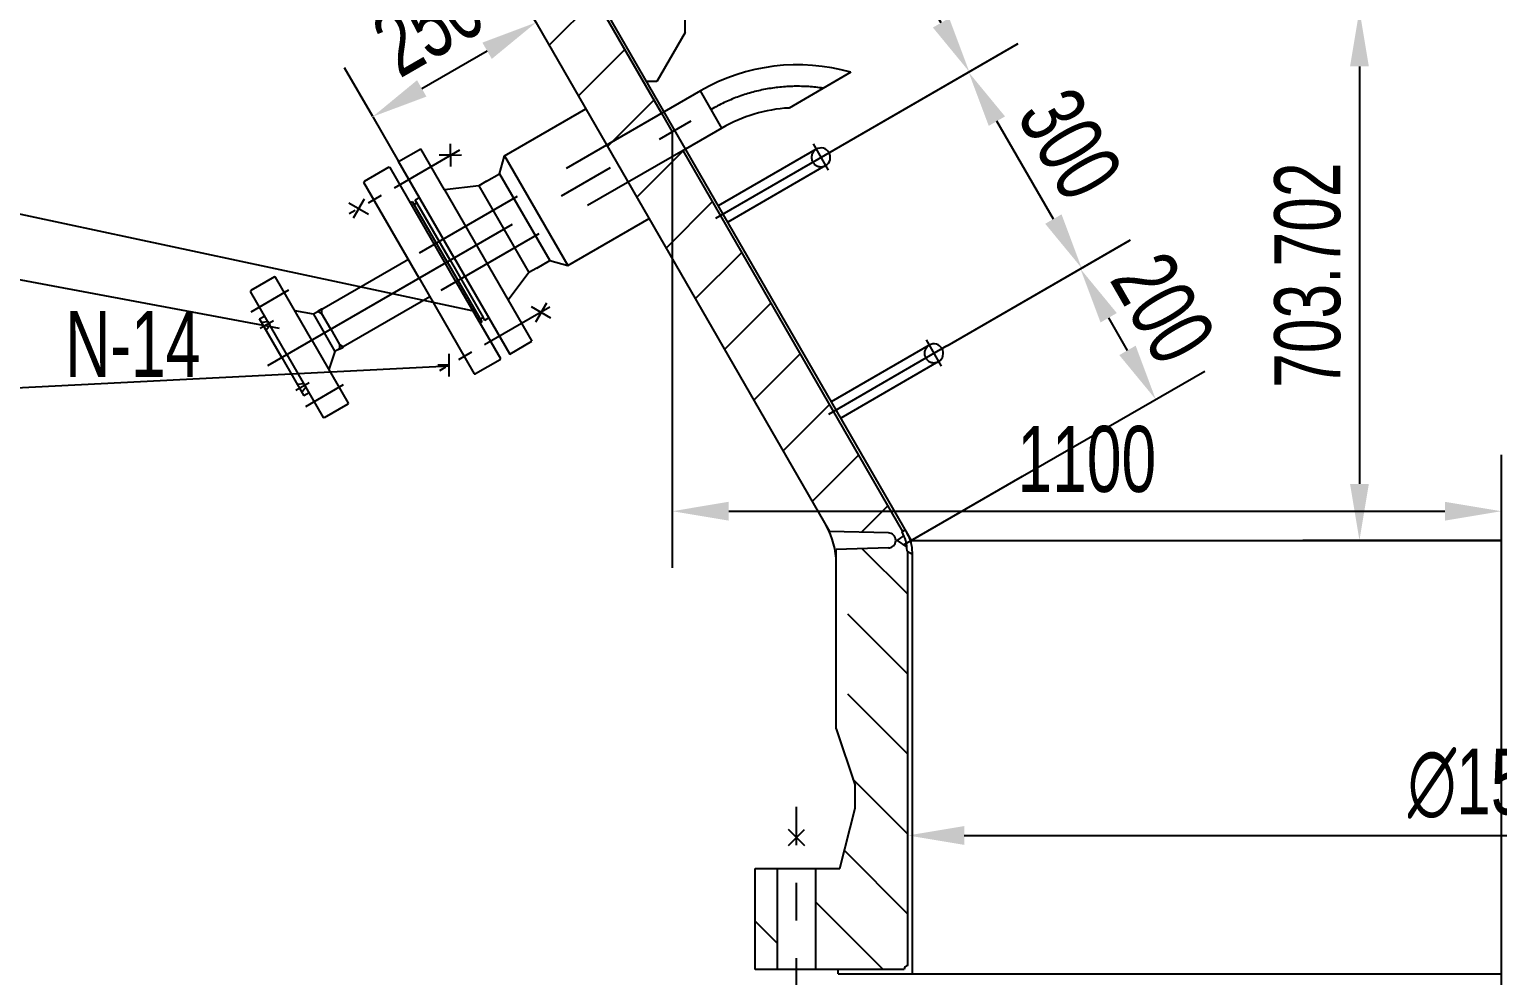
# Model space of a CAD drawing. Extents: x -3 to 21028, y -3 to 29728.
# Drawn here: x 4581 to 6529, y 5656 to 6911 of the extents above; entities that cross this region are included whole.
import ezdxf
from ezdxf.enums import TextEntityAlignment as Align

# ---------------------------------------------------------------- set-up
doc = ezdxf.new("R2010")
doc.units = 0
doc.header["$LTSCALE"] = 200
doc.header["$MEASUREMENT"] = 0
for name, pattern in [('F', [0.75, 0.5, -0.25]), ('G', [2, 1.25, -0.25, 0.25, -0.25]), ('K', [2.5, 1.25, -0.25, 0.25, -0.25, 0.25, -0.25])]:
    doc.linetypes.add(name, pattern=pattern)
doc.layers.get('0').update_dxf_attribs({"linetype": 'CONTINUOUS'})
doc.layers.get('DEFPOINTS').update_dxf_attribs({"linetype": 'CONTINUOUS'})
for name, color, linetype in [('01', 7, 'CONTINUOUS'), ('02', 1, 'CONTINUOUS'), ('04', 2, 'F'), ('05', 4, 'G'), ('07', 6, 'K'), ('08', 1, 'CONTINUOUS'), ('11', 3, 'CONTINUOUS')]:
    doc.layers.add(name, color=color, linetype=linetype)
doc.styles.get("Standard").update_dxf_attribs({"font": 'thenor.shx', "width": 0.707, "bigfont": 'hztxt.shx'})
doc.dimstyles.new('INTE', dxfattribs={"dimscale": 25, "dimtxt": 3.5, "dimasz": 3, "dimexe": 3, "dimexo": 0, "dimgap": 1, "dimtad": 1, "dimdec": 3, "dimdsep": 46, "dimtxsty": 'Standard', "dimcen": 0, "dimclrd": 1, "dimclre": 1, "dimclrt": 3, "dimaunit": 1, "dimadec": 0, "dimazin": 0, "dimtfac": 1, "dimtdec": 4, "dimtofl": 0, "dimtmove": 0, "dimatfit": 0, "dimfxl": 0, "dimtzin": 0, "dimarcsym": 0})
doc.dimstyles.new('INTE$2', dxfattribs={"dimscale": 25, "dimtxt": 3.5, "dimasz": 3, "dimexe": 3, "dimexo": 0, "dimgap": 1, "dimtad": 1, "dimtih": 1, "dimtoh": 1, "dimdec": 3, "dimdsep": 46, "dimtxsty": 'Standard', "dimcen": 0, "dimclrd": 1, "dimclre": 1, "dimclrt": 3, "dimaunit": 1, "dimadec": 3, "dimazin": 0, "dimtfac": 1, "dimtdec": 4, "dimtofl": 0, "dimtmove": 0, "dimatfit": 0, "dimfxl": 0, "dimtzin": 0, "dimarcsym": 0})

# ---------------------------------------------------------------- blocks, each defined once
blk = doc.blocks.new('*D195')
at = {"color": 1, "linetype": 'ByBlock'}
for p, q in [((5798.5, 6781), (6040.3, 6920.5)), ((6037.8, 6774.7), (6012.8, 6818.1)), ((5898.4, 6607.8), (6140.2, 6747.2))]:
    blk.add_line(p, q, dxfattribs=at)
for points in [[(6023.6, 6824.3), (6002, 6811.8), (5975.3, 6883)], [(6048.6, 6781), (6026.9, 6768.5), (6075.2, 6709.8)]]:
    blk.add_solid(points, dxfattribs=at)
at = {"layer": 'DEFPOINTS', "color": 0, "linetype": 'ByBlock'}
for p in [(5975.3, 6883), (5798.5, 6781), (5898.4, 6607.8)]:
    blk.add_point(p, dxfattribs=at)
at = {"color": 3, "linetype": 'ByBlock', "insert": (6084.8, 6830.8), "char_height": 87.5, "attachment_point": 5, "rotation": 299.9764}
blk.add_mtext('200', dxfattribs=at)
blk = doc.blocks.new('*D196')
at = {"color": 1, "linetype": 'ByBlock'}
for p, q in [((5648.6, 7040.9), (5892, 7181.3)), ((5939.5, 6948.9), (5864.5, 7078.9)), ((5798.5, 6781), (6041.9, 6921.4))]:
    blk.add_line(p, q, dxfattribs=at)
for points in [[(5875.3, 7085.1), (5853.7, 7072.6), (5827, 7143.8)], [(5950.3, 6955.2), (5928.6, 6942.7), (5976.9, 6884)]]:
    blk.add_solid(points, dxfattribs=at)
at = {"layer": 'DEFPOINTS', "color": 0, "linetype": 'ByBlock'}
for p in [(5827, 7143.8), (5648.6, 7040.9), (5798.5, 6781)]:
    blk.add_point(p, dxfattribs=at)
at = {"color": 3, "linetype": 'ByBlock', "insert": (5961.5, 7048.2), "char_height": 87.5, "attachment_point": 5, "rotation": 299.9764}
blk.add_mtext('300', dxfattribs=at)
blk = doc.blocks.new('*D197')
at = {"color": 1, "linetype": 'ByBlock'}
for p, q in [((5498.7, 7300.8), (5742.9, 7441.7)), ((5790.4, 7209.3), (5715.5, 7339.2)), ((5648.6, 7040.9), (5892.8, 7181.8))]:
    blk.add_line(p, q, dxfattribs=at)
for points in [[(5726.3, 7345.5), (5704.6, 7333), (5678, 7404.2)], [(5801.2, 7215.5), (5779.6, 7203), (5827.9, 7144.3)]]:
    blk.add_solid(points, dxfattribs=at)
at = {"layer": 'DEFPOINTS', "color": 0, "linetype": 'ByBlock'}
for p in [(5678, 7404.2), (5498.7, 7300.8), (5648.6, 7040.9)]:
    blk.add_point(p, dxfattribs=at)
at = {"color": 3, "linetype": 'ByBlock', "insert": (5812.5, 7308.6), "char_height": 87.5, "attachment_point": 5, "rotation": 299.9764}
blk.add_mtext('300', dxfattribs=at)
blk = doc.blocks.new('*D202')
at = {"color": 1, "linetype": 'ByBlock'}
for p, q in [((5253.1, 7209.7), (5215.6, 7274.6)), ((5101.5, 7122.2), (5188.1, 7172.2)), ((5036.5, 7084.8), (4999.1, 7149.7))]:
    blk.add_line(p, q, dxfattribs=at)
for points in [[(5181.9, 7183), (5194.4, 7161.4), (5253.1, 7209.7)], [(5095.2, 7133.1), (5107.7, 7111.4), (5036.5, 7084.8)]]:
    blk.add_solid(points, dxfattribs=at)
at = {"layer": 'DEFPOINTS', "color": 0, "linetype": 'ByBlock'}
for p in [(5253.1, 7209.7), (5253.1, 7209.7), (5036.5, 7084.8)]:
    blk.add_point(p, dxfattribs=at)
at = {"color": 3, "linetype": 'ByBlock', "insert": (5110.4, 7206.8), "char_height": 87.5, "attachment_point": 5, "rotation": 29.9764}
blk.add_mtext('250', dxfattribs=at)
blk = doc.blocks.new('*D249')
at = {"color": 1, "linetype": 'ByBlock'}
for start, end in [(78.2616, 84.1308), (115.8692, 121.7384)]:
    blk.add_arc((6533.8, 26137.6), 732.5, start, end, dxfattribs=at)
for points in [[(6608.1, 26853.8), (6609.4, 26878.8), (6533.8, 26870.1)], [(6209.4, 26808.2), (6219.1, 26785.2), (6283.3, 26825.9)]]:
    blk.add_solid(points, dxfattribs=at)
at = {"layer": 'DEFPOINTS', "color": 0, "linetype": 'ByBlock'}
for p in [(6533.8, 28297.5), (5947.1, 27749.7), (6364.9, 26850.4), (6533.8, 26137.6), (6533.8, 5882.7)]:
    blk.add_point(p, dxfattribs=at)
at = {"color": 3, "linetype": 'ByBlock', "insert": (6422.7, 26930.4), "char_height": 87.5, "attachment_point": 5}
blk.add_mtext('20°', dxfattribs=at)
blk = doc.blocks.new('*D250')
at = {"color": 1, "linetype": 'ByBlock'}
for start, end in [(100.1385, 110.277), (49.723, 59.8615)]:
    blk.add_arc((6533.8, 26137.6), 424.4, start, end, dxfattribs=at)
for points in [[(6458, 26567.9), (6460.2, 26543), (6533.8, 26562)], [(6741.6, 26493.4), (6752.2, 26516), (6679, 26536.5)]]:
    blk.add_solid(points, dxfattribs=at)
at = {"layer": 'DEFPOINTS', "color": 0, "linetype": 'ByBlock'}
for p in [(6533.8, 28297.5), (7120.6, 27749.7), (6583.1, 26559.2), (6533.8, 26137.6), (6533.8, 5882.7)]:
    blk.add_point(p, dxfattribs=at)
at = {"color": 3, "linetype": 'ByBlock', "insert": (6634.8, 26618.6), "char_height": 87.5, "attachment_point": 5}
blk.add_mtext('20°', dxfattribs=at)
blk = doc.blocks.new('*D299')
at = {"color": 1, "linetype": 'ByBlock'}
for p, q in [((5746.3, 5669.1), (5746.3, 5916.8)), ((7321.3, 5669.1), (7321.3, 5916.8)), ((5821.3, 5841.8), (7246.3, 5841.8))]:
    blk.add_line(p, q, dxfattribs=at)
for points in [[(5821.3, 5854.3), (5821.3, 5829.3), (5746.3, 5841.8)], [(7246.3, 5854.3), (7246.3, 5829.3), (7321.3, 5841.8)]]:
    blk.add_solid(points, dxfattribs=at)
at = {"layer": 'DEFPOINTS', "color": 0, "linetype": 'ByBlock'}
for p in [(7321.3, 5841.8), (5746.3, 5669.1), (7321.3, 5669.1)]:
    blk.add_point(p, dxfattribs=at)
at = {"color": 3, "linetype": 'ByBlock', "insert": (6533.8, 5910.5), "char_height": 87.5, "attachment_point": 5}
blk.add_mtext('∅1575', dxfattribs=at)
blk = doc.blocks.new('*D353')
at = {"color": 1, "linetype": 'ByBlock'}
for p, q in [((5433.8, 6775.1), (5433.8, 6196.9)), ((6533.8, 2082.3), (6533.8, 6346.9)), ((5508.8, 6271.9), (6458.8, 6271.9))]:
    blk.add_line(p, q, dxfattribs=at)
for points in [[(5508.8, 6284.4), (5508.8, 6259.4), (5433.8, 6271.9)], [(6458.8, 6284.4), (6458.8, 6259.4), (6533.8, 6271.9)]]:
    blk.add_solid(points, dxfattribs=at)
at = {"layer": 'DEFPOINTS', "color": 0, "linetype": 'ByBlock'}
for p in [(5433.8, 6775.1), (6533.8, 6271.9), (6533.8, 2082.3)]:
    blk.add_point(p, dxfattribs=at)
at = {"color": 3, "linetype": 'ByBlock', "insert": (5983.8, 6340.6), "char_height": 87.5, "attachment_point": 5}
blk.add_mtext('1100', dxfattribs=at)
blk = doc.blocks.new('*D456')
at = {"color": 1, "linetype": 'ByBlock'}
for p, q in [((6533.8, 6936.8), (6270.5, 6936.8)), ((6345.5, 6861.8), (6345.5, 6308.1)), ((6533.8, 6233.1), (6270.5, 6233.1))]:
    blk.add_line(p, q, dxfattribs=at)
for points in [[(6333, 6861.8), (6358, 6861.8), (6345.5, 6936.8)], [(6333, 6308.1), (6358, 6308.1), (6345.5, 6233.1)]]:
    blk.add_solid(points, dxfattribs=at)
at = {"layer": 'DEFPOINTS', "color": 0, "linetype": 'ByBlock'}
for p in [(6533.8, 6936.8), (6345.5, 6233.1), (6533.8, 6233.1)]:
    blk.add_point(p, dxfattribs=at)
at = {"color": 3, "linetype": 'ByBlock', "insert": (6276.8, 6585), "char_height": 87.5, "attachment_point": 5, "rotation": 90}
blk.add_mtext('703.702', dxfattribs=at)

msp = doc.modelspace()

# ---------------------------------------------------------------- hatches: boundary and pattern name
at = {"layer": '08'}
h = msp.add_hatch(dxfattribs=at)
h.set_pattern_fill('ANSI31', color=256, scale=600, style=0)
h.set_pattern_definition([(45, (0, -289.53), (-53.033, 53.033), [])])
h.paths.add_polyline_path([(4844.7402, 7796.1973), (4843.5858, 7796.1973), (4840.7018, 7801.1973), (4820.8306, 7815.1112), (4818.8306, 7815.1112, -0.406566259), (4809.0924, 7805.1146), (4752.589, 7803.6351, 0.100322337), (4765.2075, 7765.9631), (5361.0158, 6733.0111), (5433.7619, 6775.0111)])
h.paths.add_polyline_path([(5642.412, 6245.155), (5720.5924, 6243.1078, -0.406566259), (5730.3306, 6233.1112), (5732.3306, 6233.1112), (5741.2117, 6239.3298, 0.029075022), (5738.5966, 6244.5181), (5739.4629, 6245.0178), (5433.7619, 6775.0111), (5361.0158, 6733.0111)])
h = msp.add_hatch(dxfattribs=at)
h.set_pattern_fill('ANSI31', color=256, scale=600, angle=90, style=0)
h.set_pattern_definition([(135, (0, -289.53), (-53.033, -53.033), [])])
h.paths.add_polyline_path([(7321.3306, 5669.1112, -0.414213562), (7326.3306, 5664.1112), (7443.3306, 5664.1112), (7443.3306, 5798.1112), (7411.3306, 5798.1112), (7391.3306, 5878.1112), (7391.3306, 5908.1112), (7401.3306, 5938.1112), (7401.3306, 6176.9144, -0.115823416), (7411.7804, 6221.4201), (7347.0689, 6223.1146, -0.406566259), (7337.3306, 6233.1112), (7335.3306, 6233.1112), (7322.5527, 6224.164, 0.025812273), (7322.3326, 6219.0097), (7321.3306, 6218.4312)])
h.paths.add_polyline_path([(7494.3306, 5664.1112), (7523.8306, 5664.1112), (7523.8306, 5798.1112), (7494.3306, 5798.1112)])
h.paths.add_polyline_path([(5666.3306, 5938.1112), (5676.3306, 5908.1112), (5676.3306, 5878.1112), (5656.3306, 5798.1112), (5624.3306, 5798.1112), (5624.3306, 5664.1112), (5741.3306, 5664.1112, -0.414213562), (5746.3306, 5669.1112), (5746.3306, 6218.4312), (5745.3286, 6219.0097, 0.025812273), (5745.1086, 6224.164), (5732.3306, 6233.1112), (5730.3306, 6233.1112, -0.406566259), (5720.5924, 6223.1146), (5655.8808, 6221.4201, -0.115823416), (5666.3306, 6176.9144)])
h.paths.add_polyline_path([(5573.3306, 5798.1112), (5543.8306, 5798.1112), (5543.8306, 5664.1112), (5573.3306, 5664.1112)])

# ---------------------------------------------------------------- linework, layer by layer
at = {"layer": '01'}
for p, q in [((4844.7402, 7796.1973), (5419.5221, 6799.6987)), ((4848.5321, 7797.6289), (5745.6422, 6242.3105)), ((4765.2075, 7765.9631), (5642.412, 6245.155)), ((5450.8255, 6906.8131), (5450.8255, 6936.8131)), ((5450.8255, 6906.8131), (5413.2978, 6841.8131)), ((5413.2978, 6841.8131), (5399.9003, 6841.8131)), ((5070.7594, 6735.7499), (5100.2043, 6752.7499)), ((5139.3754, 6744.2829), (5124.3759, 6744.1588)), ((5139.2513, 6759.2824), (5139.4995, 6729.2834)), ((5139.3754, 6744.2829), (5154.3749, 6744.407)), ((5211.1956, 6743.5073), (5295.1956, 6598.015)), ((5448.0018, 6750.3236), (5739.4629, 6245.0178)), ((5624.7804, 6752.0521), (5494.8766, 6677.0521)), ((5057.9966, 6728.3813), (5025.0876, 6709.3813)), ((5637.2804, 6730.4015), (5507.3766, 6655.4015)), ((5177.0774, 6703.6018), (5131.7043, 6698.1903)), ((5177.0774, 6703.6018), (5243.5774, 6588.4204)), ((5204.7902, 6719.6018), (5271.2902, 6604.4204)), ((5017.8915, 6673.4723), (5025.3915, 6686.4627)), ((5131.7043, 6698.1903), (5216.2043, 6551.832)), ((5004.9011, 6680.9723), (5030.8818, 6665.9723)), ((5017.8915, 6673.4723), (5010.3915, 6660.4819)), ((5243.5774, 6588.4204), (5216.2043, 6551.832)), ((5259.9572, 6535.429), (5267.5645, 6548.3569)), ((4957.7149, 6533.0742), (4986.2252, 6483.6929)), ((5272.8851, 6527.8218), (5247.0294, 6543.0363)), ((5259.9572, 6535.429), (5252.35, 6522.5012)), ((5218.2594, 6480.2724), (5247.7043, 6497.2724)), ((5774.6735, 6492.1828), (5644.7697, 6417.1828)), ((5137.8915, 6450.6262), (5137.8915, 6480.6262)), ((5205.4966, 6472.9038), (5172.5876, 6453.9038)), ((5787.1735, 6470.5321), (5657.2697, 6395.5321)), ((5137.8915, 6465.6262), (5122.8915, 6465.6262)), ((5171.2216, 6454.2698), (5172.5876, 6453.9038)), ((5720.5924, 6243.1078), (5642.412, 6245.155)), ((5732.3306, 6233.1112), (5741.2117, 6239.3298)), ((5738.5967, 6244.5181), (5742.9278, 6247.0164)), ((5738.5967, 6244.5181), (5738.6422, 6244.4392)), ((5720.5924, 6223.1146), (5651.3306, 6221.301)), ((5651.3306, 5983.1112), (5651.3306, 6221.301)), ((5730.3306, 6233.1112), (5732.3306, 6233.1112)), ((5732.3306, 6233.1112), (5745.1086, 6224.164)), ((5745.3306, 6219.0085), (5745.3306, 6219.4571)), ((5745.3306, 6219.0085), (5752.3306, 6214.9671)), ((5746.3306, 5669.1112), (5746.3306, 6218.4312)), ((5749.7743, 6233.1112), (6533.8306, 6233.1112)), ((5752.3306, 5658.1112), (5752.3306, 6217.3283)), ((5651.3306, 5983.1112), (5676.3306, 5908.1112)), ((5676.3306, 5878.1112), (5676.3306, 5908.1112)), ((5656.3306, 5798.1112), (5676.3306, 5878.1112)), ((5598.8306, 5839.1829), (5588.224, 5849.7895)), ((5588.224, 5828.5763), (5609.4372, 5849.7895)), ((5598.8306, 5839.1829), (5609.4372, 5828.5763)), ((5543.8306, 5664.1112), (5543.8306, 5798.1112)), ((5543.8306, 5798.1112), (5656.3306, 5798.1112)), ((5573.3306, 5664.1112), (5573.3306, 5798.1112)), ((5624.3306, 5664.1112), (5624.3306, 5798.1112)), ((5741.3306, 5664.1112), (5543.8306, 5664.1112)), ((5653.8306, 5658.1112), (5653.8306, 5664.1112)), ((5653.8306, 5658.1112), (6533.8306, 5658.1112))]:
    msp.add_line(p, q, dxfattribs=at)
at = {"layer": '01', "ltscale": 1.5}
for p, q in [((5670.7078, 6854.0769), (5588.7063, 6806.7333)), ((5471.268, 6829.5742), (5422.9862, 6801.6987)), ((5211.1956, 6743.5073), (5319.0457, 6805.7746)), ((5499.768, 6780.2108), (5451.4659, 6752.3236)), ((5204.7902, 6719.6018), (5211.1956, 6743.5073)), ((5187.4697, 6709.6018), (5204.7902, 6719.6018)), ((5089.2107, 6682.3168), (5086.6126, 6680.8168)), ((5135.2107, 6602.6425), (5089.2107, 6682.3168)), ((5095.1078, 6681.1027), (5091.2107, 6678.8527)), ((5139.1078, 6604.8925), (5095.1078, 6681.1027)), ((5295.1956, 6598.015), (5402.9859, 6660.2477)), ((5083.7216, 6605.8242), (4968.8752, 6539.5176)), ((5139.1078, 6604.8925), (5183.1078, 6528.6823)), ((5139.1078, 6604.8925), (5183.1078, 6528.6823)), ((5253.9697, 6594.4204), (5271.2902, 6604.4204)), ((5271.2902, 6604.4204), (5295.1956, 6598.015)), ((5135.2107, 6602.6425), (5181.2107, 6522.9682)), ((4874.7175, 6564.83), (4874.3515, 6563.464)), ((4905.8944, 6582.83), (4874.7175, 6564.83)), ((4907.2604, 6582.464), (4905.8944, 6582.83)), ((4955.5104, 6498.8925), (4907.2604, 6582.464)), ((5146.8626, 6576.4608), (5205.8626, 6474.2698)), ((4922.6015, 6479.8925), (4874.3515, 6563.464)), ((5112.2216, 6556.4608), (4997.3752, 6490.1542)), ((4886.1733, 6526.988), (4893.1015, 6530.988)), ((4915.6733, 6475.8925), (4886.1733, 6526.988)), ((4957.7046, 6533.0921), (4933.0104, 6537.8636)), ((4963.8752, 6536.6309), (4957.7149, 6533.0742)), ((4968.8752, 6533.7441), (4963.8752, 6536.6309)), ((4968.8752, 6533.7441), (4968.8752, 6539.5176)), ((4980.6252, 6513.3925), (4968.8752, 6533.7441)), ((5183.1078, 6528.6823), (5179.2107, 6526.4323)), ((4980.6252, 6513.3925), (4992.3752, 6493.0409)), ((5181.2107, 6522.9682), (5178.6126, 6521.4682)), ((4955.5104, 6498.8925), (5003.7604, 6415.3211)), ((4992.3752, 6487.2674), (4986.2149, 6483.7108)), ((4992.3752, 6493.0409), (4997.3752, 6490.1542)), ((4992.3752, 6493.0409), (4992.3752, 6487.2674)), ((4915.6733, 6475.8925), (4945.1733, 6424.797)), ((4922.6015, 6479.8925), (4970.8515, 6396.3211)), ((4986.2252, 6483.6929), (4978.0104, 6459.9214)), ((4952.1015, 6428.797), (4945.1733, 6424.797)), ((5003.3944, 6413.955), (4972.2175, 6395.955)), ((5003.7604, 6415.3211), (5003.3944, 6413.955)), ((4972.2175, 6395.955), (4970.8515, 6396.3211))]:
    msp.add_line(p, q, dxfattribs=at)
at = {"layer": '01', "ltscale": 0.4}
for p, q in [((5131.7043, 6698.1903), (5100.2043, 6752.7499)), ((5057.9966, 6728.3813), (5059.3626, 6728.0152)), ((5146.8626, 6576.4608), (5059.3626, 6728.0152)), ((5144.5094, 6608.0111), (5070.7594, 6735.7499)), ((5025.0876, 6709.3813), (5024.7216, 6708.0152)), ((5097.9716, 6581.1425), (5024.7216, 6708.0152)), ((5187.4697, 6709.6018), (5177.0774, 6703.6018)), ((5098.5094, 6687.6855), (5092.8803, 6684.4355)), ((5094.8803, 6680.9714), (5092.8803, 6684.4355)), ((5095.1078, 6681.1027), (5094.8803, 6680.9714)), ((5144.5094, 6608.0111), (5218.2594, 6480.2724)), ((5253.9697, 6594.4204), (5243.5774, 6588.4204)), ((5097.9716, 6581.1425), (5171.2216, 6454.2698)), ((5216.2043, 6551.832), (5247.7043, 6497.2724)), ((5183.1078, 6528.6823), (5182.8803, 6528.5509)), ((5182.8803, 6528.5509), (5184.8803, 6525.0868)), ((5190.5094, 6528.3368), (5184.8803, 6525.0868)), ((5205.4966, 6472.9038), (5205.8626, 6474.2698))]:
    msp.add_line(p, q, dxfattribs=at)
at = {"layer": '01'}
for centre, radius, start, end in [((5599.8326, 6607.043), 257, 73.9915703, 120.021389), ((5599.8326, 6607.043), 200, 93.1890966, 120.021389), ((5631.0304, 6741.2268), 12.5, 300, 120), ((4976.143, 6521.1559), 20.1375, 105.9558722, 134.0441278), ((4985.1074, 6505.6291), 20.1375, 285.9558722, 314.0441278), ((5780.9235, 6481.3574), 12.5, 300, 120), ((5551.3306, 6202.9198), 100, 0, 29.9764135), ((5720.3306, 6233.1112), 10, 0, 88.5), ((5695.3306, 6219.4571), 50, 0, 29.9764135), ((5702.3306, 6217.3283), 50, 0, 29.9764135), ((5720.3306, 6233.1112), 10, 271.5, 360), ((5746.3306, 5664.1112), 5, 90, 180)]:
    msp.add_arc(centre, radius, start, end, dxfattribs=at)
at = {"layer": '02'}
for p, q in [((4912.855, 6514.4546), (2131.7613, 7031.7309)), ((5036.525, 6795.2236), (5070.812, 6735.7802)), ((2133.1064, 6312.4977), (5137.6061, 6464.5658))]:
    msp.add_line(p, q, dxfattribs=at)
at = {"layer": '04', "ltscale": 1.5}
for p, q in [((5422.9862, 6801.6987), (5083.7216, 6605.8242)), ((5451.4659, 6752.3236), (5112.2216, 6556.4608)), ((4897.5494, 6523.284), (4888.9233, 6522.2249)), ((4900.1536, 6518.7734), (4894.9233, 6511.8326)), ((4900.1536, 6518.7734), (4897.5494, 6523.284)), ((4945.0494, 6441.0116), (4936.4233, 6439.9524)), ((4947.6536, 6436.501), (4942.4233, 6429.5601)), ((4945.0494, 6441.0116), (4947.6536, 6436.501))]:
    msp.add_line(p, q, dxfattribs=at)
at = {"layer": '04'}
for centre in [(5631.0304, 6741.2268), (5780.9235, 6481.3574)]:
    msp.add_arc(centre, 12.5, 120, 300, dxfattribs=at)
at = {"layer": '05', "ltscale": 1.5}
for p, q in [((5499.768, 6780.2108), (5471.268, 6829.5742)), ((4897.1237, 6465.1829), (5459.0819, 6789.6296)), ((4924.8588, 6564.9116), (4874.6236, 6535.9082)), ((4904.592, 6524.343), (4887.1236, 6514.2576)), ((4952.092, 6442.0706), (4934.6236, 6431.9852)), ((4997.3588, 6439.3379), (4947.1236, 6410.3346))]:
    msp.add_line(p, q, dxfattribs=at)
at = {"layer": '05', "ltscale": 0.4}
for p, q in [((5151.4954, 6750.6086), (5005.1901, 6666.1391)), ((5271.4954, 6542.7625), (5125.1901, 6458.293))]:
    msp.add_line(p, q, dxfattribs=at)
at = {"layer": '05'}
for p, q in [((5491.5496, 6660.6975), (5648.6264, 6751.3858)), ((5620.7008, 6759.1182), (5640.8547, 6724.2107)), ((5641.4426, 6400.8281), (5798.5194, 6491.5165)), ((5770.5939, 6499.2488), (5790.7477, 6464.3413)), ((5741.3713, 6227.5819), (5898.4481, 6318.2703)), ((5598.8306, 5429.0225), (5598.8306, 5879.6886))]:
    msp.add_line(p, q, dxfattribs=at)
msp.add_arc((5599.8326, 6607.043), 228.5, 81.368891, 120.021389, dxfattribs=at)
at = {"layer": '07'}
for p, q in [((5419.5221, 6799.6987), (5433.7619, 6775.0111)), ((5745.6422, 6242.3105), (5750.9483, 6233.1112))]:
    msp.add_line(p, q, dxfattribs=at)
at = {"layer": '08'}
for p, q in [((5174.7469, 6536.2066), (1600.1198, 7300.1414)), ((4968.8752, 6534.3381), (4969.5779, 6534.1498))]:
    msp.add_line(p, q, dxfattribs=at)

# ---------------------------------------------------------------- texts
at = {"layer": '02', "width": 0.633862}
for p, p2 in [((5185.4656, 6534.0245), (5185.497, 6534.0245)), ((4912.8393, 6514.4296), (4912.8707, 6514.4296)), ((5130.3444, 6455.7193), (5130.3758, 6455.7193)), ((5593.609, 5845.297), (5593.6404, 5845.297))]:
    msp.add_text('●', height=0.05, dxfattribs=at).set_placement(p, p2, align=Align.FIT)
msp.add_text('●', height=0.006, rotation=210, dxfattribs=at).set_placement((4992.123, 6412.4849), (4992.1197, 6412.483), align=Align.FIT)
at = {"layer": '11', "width": 0.707}
msp.add_text('N-14', height=87.5, dxfattribs=at).set_placement((4628.4979, 6450.1221))

# ---------------------------------------------------------------- dimensions: what is measured, and where the dimension line sits
at = {"layer": '08'}
for base, line1, line2, picture, middle in [((6364.9093, 26560.8463), ((6533.8306, 28008.008), (6533.8306, 5593.1904)), ((6533.8306, 25848.1112), (5947.105, 27460.1267)), '*D249', (6422.7016, 26572.1113)), ((6583.1008, 26269.644), ((6533.8306, 25848.1112), (7120.5563, 27460.1267)), ((6533.8306, 28008.008), (6533.8306, 5593.1904)), '*D250', (6634.8298, 26260.3206))]:
    dim = msp.add_angular_dim_2l(base=base, line1=line1, line2=line2, dimstyle='INTE$2', override={"dimaunit": 0, "dimazin": 2}, dxfattribs=at)
    dim.commit()
    dim.dimension.update_dxf_attribs({"geometry": picture, "text_midpoint": middle, "dimtype": 162, "insert": (0, -289.5333)})
for p1, p2, distance, picture, middle in [((5648.6264, 6751.3858), (5498.7334, 7011.2552), -206.9274, '*D197', (5812.4803, 7019.0609)), ((5036.525, 6795.2236), (5253.0828, 6920.1345), 0, '*D202', (5110.4491, 6917.2399)), ((5798.5194, 6491.5165), (5648.6264, 6751.3858), -205.959, '*D196', (5961.5344, 6758.7077)), ((5898.4481, 6318.2703), (5798.5194, 6491.5165), -204.0881, '*D195', (6084.8322, 6541.2195))]:
    dim = msp.add_aligned_dim(p1=p1, p2=p2, distance=distance, dimstyle='INTE', override={"dimaunit": 0}, dxfattribs=at)
    dim.commit()
    dim.dimension.update_dxf_attribs({"geometry": picture, "text_midpoint": middle, "insert": (0, -289.5333)})
dim = msp.add_linear_dim(base=(6345.5254, 6233.1112), p1=(6533.8306, 6936.8131), p2=(6533.8306, 6233.1112), angle=270, dimstyle='INTE', override={"dimaunit": 0}, dxfattribs=at)
dim.commit()
dim.dimension.update_dxf_attribs({"geometry": '*D456', "text_midpoint": (6276.7667, 6584.9621)})
dim = msp.add_linear_dim(base=(6533.8306, 6271.8924), p1=(5433.8306, 6775.0508), p2=(6533.8306, 2082.3239), dimstyle='INTE', override={"dimaunit": 0}, dxfattribs=at)
dim.commit()
dim.dimension.update_dxf_attribs({"geometry": '*D353', "text_midpoint": (5983.8306, 6340.6424)})
dim = msp.add_linear_dim(base=(7321.3306, 5841.791), p1=(5746.3306, 5669.1112), p2=(7321.3306, 5669.1112), angle=180, text='%%c1575', dimstyle='INTE', override={"dimaunit": 0}, dxfattribs=at)
dim.commit()
dim.dimension.update_dxf_attribs({"geometry": '*D299', "text_midpoint": (6533.8306, 5910.541)})

doc.saveas('drawing.dxf')
